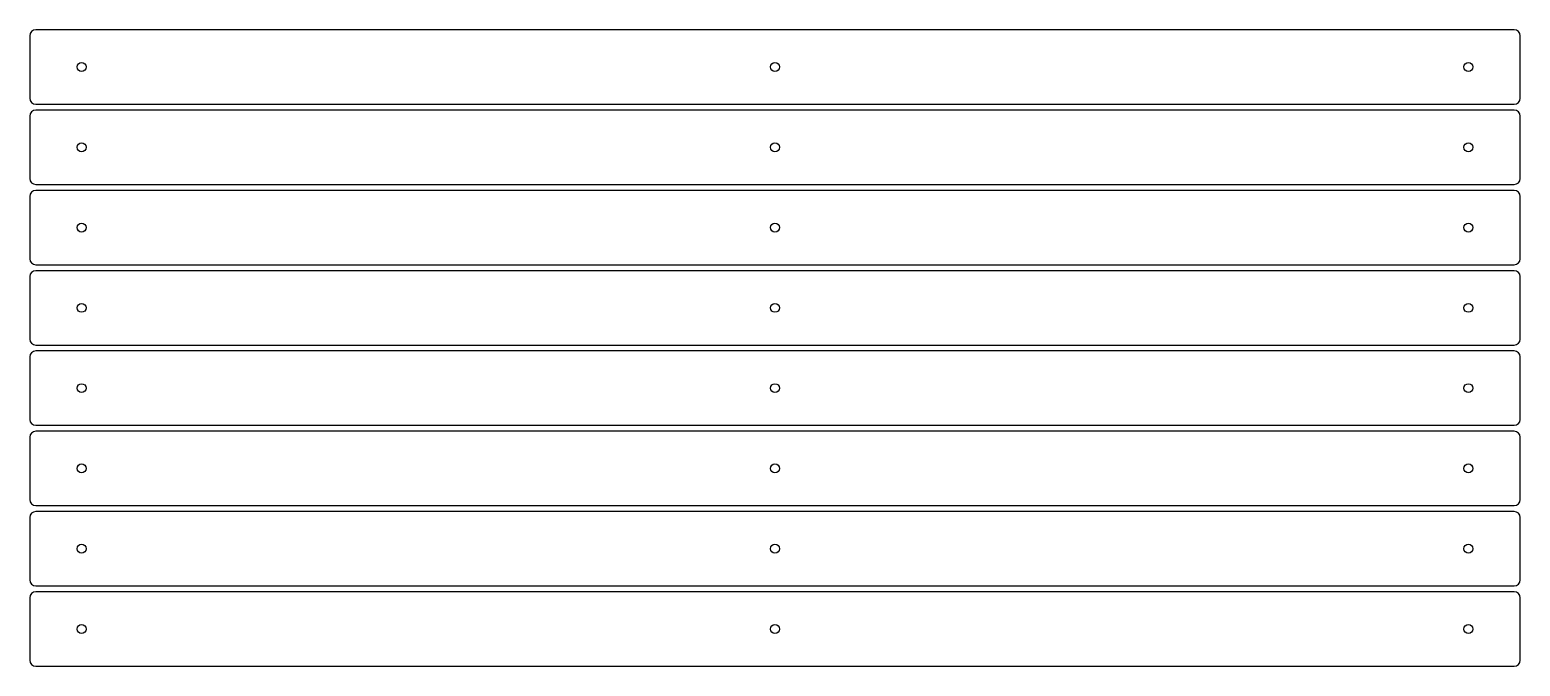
# Model space of a CAD drawing. Extents: x -12.5 to 12.5, y -0.6 to 10.1.
import ezdxf

# ---------------------------------------------------------------- set-up
doc = ezdxf.new("R2010")
doc.units = 0
doc.layers.get('0').update_dxf_attribs({"linetype": 'CONTINUOUS'})

msp = doc.modelspace()

# ---------------------------------------------------------------- linework, layer by layer
at = {"color": 7, "linetype": 'CONTINUOUS'}
for p, q in [((12.431, 10.075), (-12.431, 10.075)), ((-12.531, 9.975), (-12.531, 8.925)), ((12.531, 8.925), (12.531, 9.975)), ((-12.431, 8.825), (12.431, 8.825)), ((-12.531, 8.625), (-12.531, 7.575)), ((12.431, 8.725), (-12.431, 8.725)), ((12.531, 7.575), (12.531, 8.625)), ((-12.531, 7.275), (-12.531, 6.225)), ((-12.431, 7.475), (12.431, 7.475)), ((12.431, 7.375), (-12.431, 7.375)), ((12.531, 6.225), (12.531, 7.275)), ((-12.431, 6.125), (12.431, 6.125)), ((12.431, 6.025), (-12.431, 6.025)), ((-12.531, 5.925), (-12.531, 4.875)), ((12.531, 4.875), (12.531, 5.925)), ((-12.431, 4.775), (12.431, 4.775)), ((-12.531, 4.575), (-12.531, 3.525)), ((12.431, 4.675), (-12.431, 4.675)), ((12.531, 3.525), (12.531, 4.575)), ((-12.431, 3.425), (12.431, 3.425)), ((12.431, 3.325), (-12.431, 3.325)), ((-12.531, 3.225), (-12.531, 2.175)), ((12.531, 2.175), (12.531, 3.225)), ((-12.431, 2.075), (12.431, 2.075)), ((-12.531, 1.875), (-12.531, 0.825)), ((12.431, 1.975), (-12.431, 1.975)), ((12.531, 0.825), (12.531, 1.875)), ((-12.531, 0.525), (-12.531, -0.525)), ((-12.431, 0.725), (12.431, 0.725)), ((12.431, 0.625), (-12.431, 0.625)), ((12.531, -0.525), (12.531, 0.525)), ((-12.431, -0.625), (12.431, -0.625))]:
    msp.add_line(p, q, dxfattribs=at)
for centre in [(-11.66, 9.45), (0, 9.45), (11.66, 9.45), (-11.66, 8.1), (0, 8.1), (11.66, 8.1), (-11.66, 6.75), (0, 6.75), (11.66, 6.75), (-11.66, 5.4), (0, 5.4), (11.66, 5.4), (-11.66, 4.05), (0, 4.05), (11.66, 4.05), (-11.66, 2.7), (0, 2.7), (11.66, 2.7), (-11.66, 1.35), (0, 1.35), (11.66, 1.35), (-11.66, 0), (0, 0), (11.66, 0)]:
    msp.add_circle(centre, 0.075, dxfattribs=at)
for centre, start, end in [((-12.431, 9.975), 90, 180), ((12.431, 9.975), 0, 90), ((-12.431, 8.925), 180, 270), ((12.431, 8.925), 270, 0), ((-12.431, 8.625), 90, 180), ((12.431, 8.625), 0, 90), ((-12.431, 7.575), 180, 270), ((12.431, 7.575), 270, 0), ((-12.431, 7.275), 90, 180), ((12.431, 7.275), 0, 90), ((-12.431, 6.225), 180, 270), ((-12.431, 5.925), 90, 180), ((12.431, 6.225), 270, 0), ((12.431, 5.925), 0, 90), ((-12.431, 4.875), 180, 270), ((12.431, 4.875), 270, 0), ((-12.431, 4.575), 90, 180), ((12.431, 4.575), 0, 90), ((-12.431, 3.525), 180, 270), ((12.431, 3.525), 270, 0), ((-12.431, 3.225), 90, 180), ((12.431, 3.225), 0, 90), ((-12.431, 2.175), 180, 270), ((12.431, 2.175), 270, 0), ((-12.431, 1.875), 90, 180), ((12.431, 1.875), 0, 90), ((-12.431, 0.825), 180, 270), ((12.431, 0.825), 270, 0), ((-12.431, 0.525), 90, 180), ((12.431, 0.525), 0, 90), ((-12.431, -0.525), 180, 270), ((12.431, -0.525), 270, 0)]:
    msp.add_arc(centre, 0.1, start, end, dxfattribs=at)

doc.saveas('drawing.dxf')
